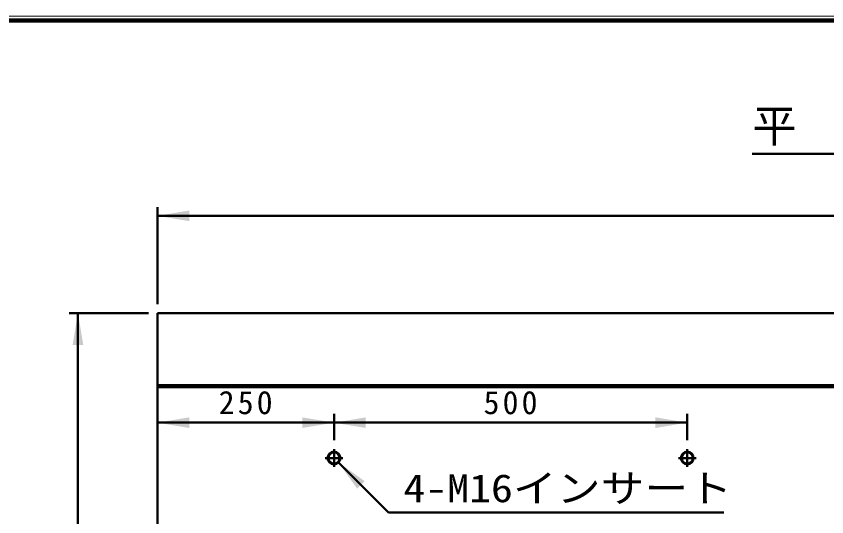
# Model space of a CAD drawing. Units: millimetres, scale not verified. Extents: x 100 to 4105, y 100 to 2870.
# Drawn here: x 2015 to 2933, y 2304 to 2870 of the extents above; entities that cross this region are included whole.
import ezdxf
from ezdxf.enums import TextEntityAlignment as Align

# ---------------------------------------------------------------- set-up
doc = ezdxf.new("R2010")
doc.units = ezdxf.units.MM
doc.header["$LTSCALE"] = 5
doc.linetypes.add('USER2', pattern=[13.4, 10, -1.2, 1, -1.2])
doc.layers.add('V-nasSTD', color=7, linetype='Continuous', lineweight=35)
doc.styles.add('ＭＳ ゴシック', font='')
doc.styles.get('ＭＳ ゴシック').set_extended_font_data('MS Gothic')

msp = doc.modelspace()

# ---------------------------------------------------------------- hatches: boundary and pattern name
at = {"layer": 'V-nasSTD'}
for points in [[(2210.975, 2650.142), (2174.975, 2644.142), (2210.975, 2638.142)], [(2090.975, 2498.142), (2084.975, 2534.142), (2078.975, 2498.142)], [(2210.975, 2416.142), (2174.975, 2410.142), (2210.975, 2404.142)], [(2338.975, 2404.142), (2374.975, 2410.142), (2338.975, 2416.142)], [(2410.975, 2416.142), (2374.975, 2410.142), (2410.975, 2404.142)], [(2738.975, 2404.142), (2774.975, 2410.142), (2738.975, 2416.142)], [(2401.279, 2335.353), (2380.066, 2365.051), (2409.764, 2343.838)]]:
    msp.add_hatch(color=256, dxfattribs=at).paths.add_polyline_path(points)

# ---------------------------------------------------------------- linework, layer by layer
at = {"layer": 'V-nasSTD', "lineweight": 100}
msp.add_line((4100, 2865), (105, 2865), dxfattribs=at)
at = {"layer": 'V-nasSTD', "lineweight": 50}
for p, q in [((2848.572, 2714.142), (3101.378, 2714.142)), ((2174.975, 2544.142), (2174.975, 2654.142)), ((2174.975, 2644.142), (3774.975, 2644.142)), ((2164.975, 2534.142), (2074.975, 2534.142)), ((2084.975, 2006.142), (2084.975, 2534.142)), ((2174.975, 2534.142), (2174.975, 2006.142)), ((3774.975, 2534.142), (2174.975, 2534.142)), ((2974.975, 2452.542), (2174.975, 2452.542)), ((2974.975, 2450.142), (2174.975, 2450.142)), ((2374.975, 2390.142), (2374.975, 2420.142)), ((2774.975, 2390.142), (2774.975, 2420.142)), ((2174.975, 2410.142), (2374.975, 2410.142)), ((2374.975, 2410.142), (2774.975, 2410.142)), ((2436.493, 2308.624), (2380.066, 2365.051)), ((2436.493, 2308.624), (2816.493, 2308.624))]:
    msp.add_line(p, q, dxfattribs=at)
at = {"layer": 'V-nasSTD', "linetype": 'USER2', "lineweight": 50}
for p, q in [((2374.975, 2360.142), (2374.975, 2380.142)), ((2774.975, 2360.142), (2774.975, 2380.142)), ((2364.975, 2370.142), (2384.975, 2370.142)), ((2764.975, 2370.142), (2784.975, 2370.142))]:
    msp.add_line(p, q, dxfattribs=at)
at = {"layer": 'V-nasSTD', "lineweight": 13}
msp.add_lwpolyline([(100, 100), (100, 2870), (4105, 2870), (4105, 100)], close=True, dxfattribs=at)
at = {"layer": 'V-nasSTD', "lineweight": 50}
for centre, radius in [((2374.975, 2370.142), 7.2), ((2374.975, 2370.142), 6.4), ((2774.975, 2370.142), 7.2), ((2774.975, 2370.142), 6.4)]:
    msp.add_circle(centre, radius, dxfattribs=at)

# ---------------------------------------------------------------- texts
at = {"layer": 'V-nasSTD', "style": 'ＭＳ ゴシック'}
msp.add_text('平\u3000面\u3000図', height=36.95, dxfattribs=at).set_placement((2848.572, 2764.542), align=Align.TOP_LEFT)
at = {"layer": 'V-nasSTD', "style": 'ＭＳ ゴシック', "width": 1.15}
msp.add_text('4-M16インサート', height=31.67, dxfattribs=at).set_placement((2453.613, 2351.824), align=Align.TOP_LEFT)
at = {"layer": 'V-nasSTD', "char_height": 26.39, "attachment_point": 1, "style": 'ＭＳ ゴシック'}
for s, insert in [('\\T1.2;250', (2244.375, 2446.142)), ('\\T1.2;500', (2544.375, 2446.142))]:
    msp.add_mtext(s, dxfattribs=dict(at, insert=insert))

doc.saveas('drawing.dxf')
